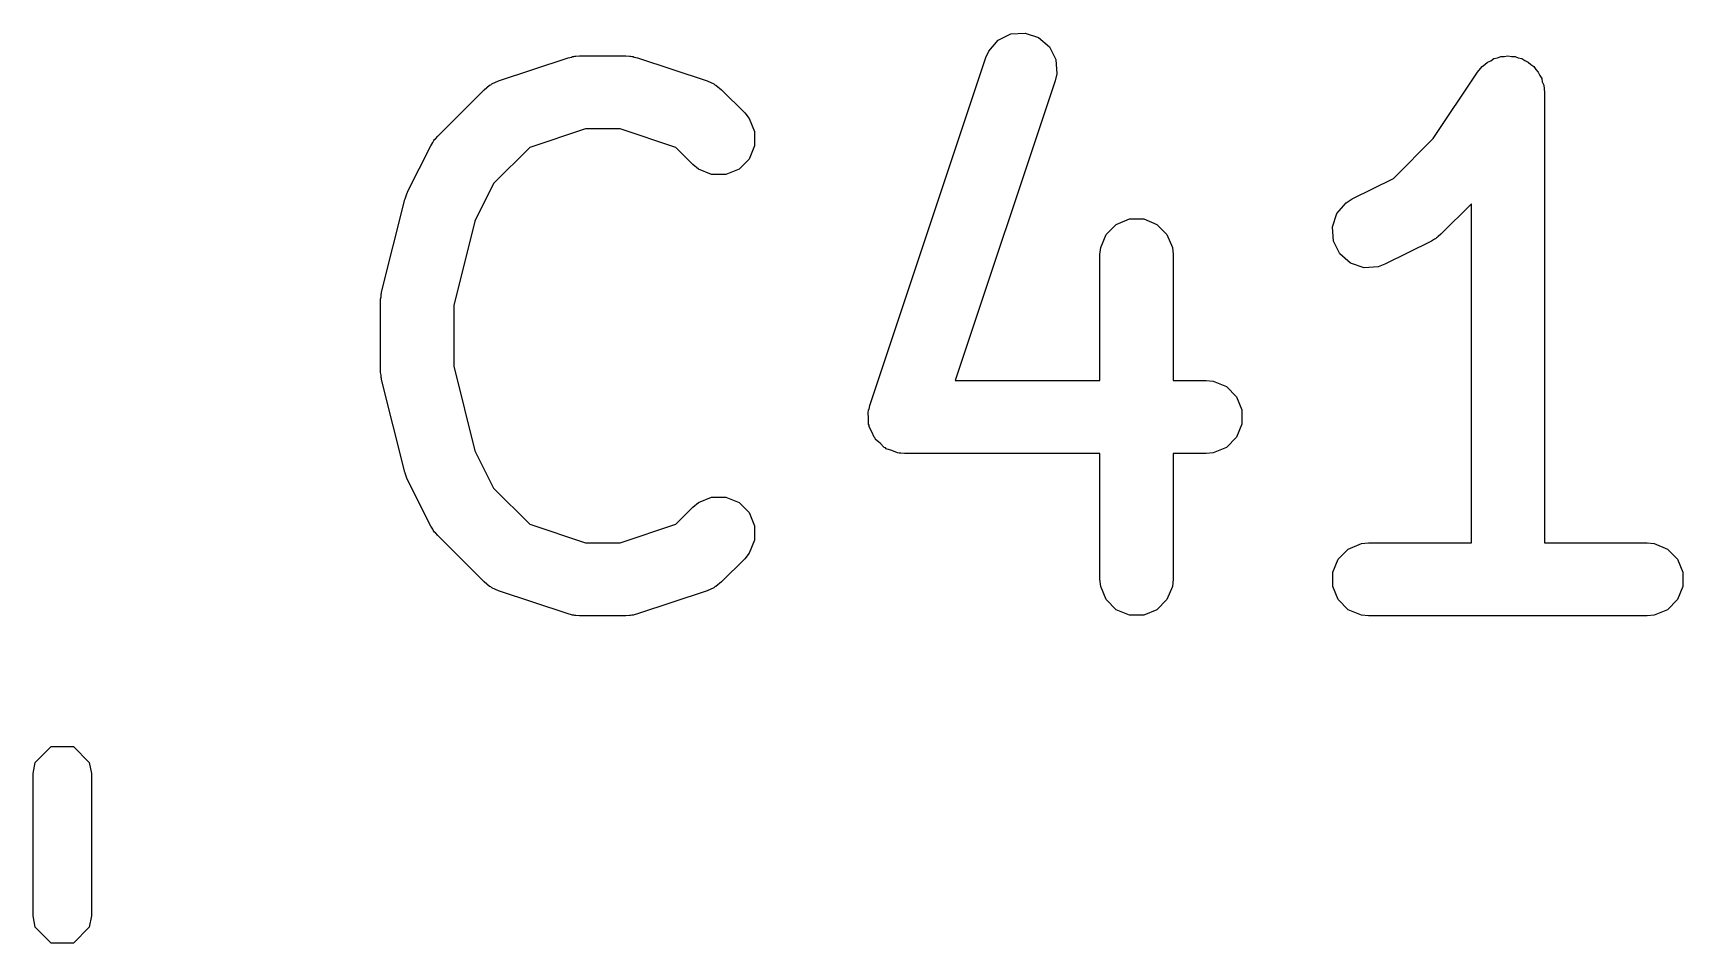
# Model space of a CAD drawing. Extents: x 1.07 to 8.07, y -3.47 to -0.77.
# Drawn here: x 4.7126 to 4.8459, y -1.4745 to -1.4009 of the extents above; entities that cross this region are included whole.
import ezdxf

# ---------------------------------------------------------------- set-up
doc = ezdxf.new("R2010")
doc.units = 0
doc.header["$MEASUREMENT"] = 0
doc.layers.add('BLACK', color=7, linetype='CONTINUOUS')

msp = doc.modelspace()

# ---------------------------------------------------------------- linework, layer by layer
at = {"layer": 'BLACK', "linetype": 'CONTINUOUS'}
for p, q in [((4.7898, -1.40236), (4.79056, -1.40149)), ((4.79056, -1.40149), (4.79159, -1.40098)), ((4.79159, -1.40098), (4.79274, -1.4009)), ((4.79274, -1.4009), (4.79383, -1.40126)), ((4.79383, -1.40126), (4.7947, -1.40202)), ((4.7947, -1.40202), (4.79522, -1.40305)), ((4.75019, -1.40478), (4.75582, -1.4029)), ((4.75582, -1.4029), (4.7561, -1.40284)), ((4.7561, -1.40284), (4.75617, -1.40281)), ((4.75617, -1.40281), (4.75628, -1.4028)), ((4.75628, -1.4028), (4.75638, -1.40277)), ((4.75638, -1.40277), (4.75646, -1.40278)), ((4.75646, -1.40278), (4.75675, -1.40275)), ((4.75675, -1.40275), (4.7605, -1.40275)), ((4.7605, -1.40275), (4.76079, -1.40278)), ((4.76079, -1.40278), (4.76087, -1.40277)), ((4.76087, -1.40277), (4.76097, -1.4028)), ((4.76097, -1.4028), (4.76107, -1.40281)), ((4.76107, -1.40281), (4.76115, -1.40284)), ((4.76115, -1.40284), (4.76143, -1.4029)), ((4.76143, -1.4029), (4.76706, -1.40478)), ((4.78019, -1.43101), (4.78957, -1.40289)), ((4.78957, -1.40289), (4.7898, -1.40236)), ((4.79522, -1.40305), (4.7953, -1.4042)), ((4.82965, -1.40362), (4.82989, -1.40345)), ((4.82989, -1.40345), (4.8301, -1.40325)), ((4.8301, -1.40325), (4.83037, -1.40314)), ((4.83037, -1.40314), (4.83061, -1.40297)), ((4.83061, -1.40297), (4.83089, -1.40292)), ((4.83089, -1.40292), (4.83116, -1.40281)), ((4.83116, -1.40281), (4.83145, -1.40281)), ((4.83145, -1.40281), (4.83174, -1.40275)), ((4.83174, -1.40275), (4.83202, -1.40281)), ((4.83202, -1.40281), (4.83232, -1.40281)), ((4.83232, -1.40281), (4.83258, -1.40292)), ((4.83258, -1.40292), (4.83287, -1.40297)), ((4.83287, -1.40297), (4.83311, -1.40313)), ((4.83311, -1.40313), (4.83338, -1.40325)), ((4.83338, -1.40325), (4.83358, -1.40345)), ((4.83358, -1.40345), (4.83383, -1.40361)), ((4.74966, -1.40501), (4.75019, -1.40478)), ((4.76706, -1.40478), (4.76759, -1.40501)), ((4.79517, -1.40476), (4.78709, -1.429)), ((4.7953, -1.4042), (4.79517, -1.40476)), ((4.8257, -1.40944), (4.82928, -1.40406)), ((4.82928, -1.40406), (4.82928, -1.40406)), ((4.82928, -1.40406), (4.82928, -1.40406)), ((4.82928, -1.40406), (4.82929, -1.40406)), ((4.82929, -1.40406), (4.82965, -1.40362)), ((4.83383, -1.40361), (4.83399, -1.40385)), ((4.83399, -1.40385), (4.83419, -1.40406)), ((4.83419, -1.40406), (4.83431, -1.40433)), ((4.83431, -1.40433), (4.83447, -1.40457)), ((4.83447, -1.40457), (4.83452, -1.40486)), ((4.74529, -1.40924), (4.74904, -1.40549)), ((4.74904, -1.40549), (4.74948, -1.40512)), ((4.74948, -1.40512), (4.74958, -1.40508)), ((4.74958, -1.40508), (4.74966, -1.40501)), ((4.76759, -1.40501), (4.76767, -1.40508)), ((4.76767, -1.40508), (4.76776, -1.40512)), ((4.76776, -1.40512), (4.76821, -1.40549)), ((4.76821, -1.40549), (4.77009, -1.40736)), ((4.83452, -1.40486), (4.83464, -1.40513)), ((4.83464, -1.40513), (4.83469, -1.4057)), ((4.83469, -1.4057), (4.83469, -1.4057)), ((4.83469, -1.4057), (4.83469, -1.4057)), ((4.83469, -1.4057), (4.83469, -1.4057)), ((4.83469, -1.4057), (4.83469, -1.44212)), ((4.77009, -1.40736), (4.77045, -1.40781)), ((4.75723, -1.40865), (4.75272, -1.41016)), ((4.76002, -1.40865), (4.75723, -1.40865)), ((4.76453, -1.41016), (4.76002, -1.40865)), ((4.77045, -1.40781), (4.77089, -1.40887)), ((4.74286, -1.41375), (4.74473, -1.41001)), ((4.74473, -1.41001), (4.74489, -1.40976)), ((4.74489, -1.40976), (4.74492, -1.40969)), ((4.74492, -1.40969), (4.74499, -1.4096)), ((4.74499, -1.4096), (4.74504, -1.40952)), ((4.74504, -1.40952), (4.7451, -1.40946)), ((4.7451, -1.40946), (4.74529, -1.40924)), ((4.75272, -1.41016), (4.7498, -1.41307)), ((4.76591, -1.41154), (4.76453, -1.41016)), ((4.77089, -1.41003), (4.77045, -1.41109)), ((4.77089, -1.40887), (4.77089, -1.41003)), ((4.82249, -1.41265), (4.8257, -1.40944)), ((4.77045, -1.41109), (4.76964, -1.41191)), ((4.76636, -1.41191), (4.76591, -1.41154)), ((4.76742, -1.41235), (4.76636, -1.41191)), ((4.76857, -1.41235), (4.76742, -1.41235)), ((4.76964, -1.41191), (4.76857, -1.41235)), ((4.81917, -1.41431), (4.82249, -1.41265)), ((4.74265, -1.4143), (4.74274, -1.41406)), ((4.74274, -1.41406), (4.74283, -1.41381)), ((4.74283, -1.41381), (4.74284, -1.4138)), ((4.74284, -1.4138), (4.74286, -1.41375)), ((4.7498, -1.41307), (4.74829, -1.41611)), ((4.74076, -1.42186), (4.74264, -1.41436)), ((4.74264, -1.41436), (4.74265, -1.41432)), ((4.74265, -1.41432), (4.74265, -1.4143)), ((4.81756, -1.41658), (4.81793, -1.41549)), ((4.81793, -1.41549), (4.81868, -1.41462)), ((4.81868, -1.41462), (4.81917, -1.41431)), ((4.82879, -1.4147), (4.82633, -1.41716)), ((4.82879, -1.44212), (4.82879, -1.4147)), ((4.74829, -1.41611), (4.74658, -1.42294)), ((4.79929, -1.41718), (4.8001, -1.41637)), ((4.8001, -1.41637), (4.80117, -1.41593)), ((4.80117, -1.41593), (4.80232, -1.41593)), ((4.80232, -1.41593), (4.80338, -1.41637)), ((4.80338, -1.41637), (4.8042, -1.41718)), ((4.81764, -1.41773), (4.81756, -1.41658)), ((4.79885, -1.41825), (4.79929, -1.41718)), ((4.8042, -1.41718), (4.80464, -1.41825)), ((4.81816, -1.41876), (4.81764, -1.41773)), ((4.82556, -1.41772), (4.82181, -1.41959)), ((4.82581, -1.41756), (4.82556, -1.41772)), ((4.82588, -1.41753), (4.82581, -1.41756)), ((4.82596, -1.41746), (4.82588, -1.41753)), ((4.82605, -1.41741), (4.82596, -1.41746)), ((4.8261, -1.41735), (4.82605, -1.41741)), ((4.82633, -1.41716), (4.8261, -1.41735)), ((4.79879, -1.41882), (4.79885, -1.41825)), ((4.79879, -1.429), (4.79879, -1.41882)), ((4.80464, -1.41825), (4.8047, -1.41882)), ((4.8047, -1.41882), (4.8047, -1.429)), ((4.81903, -1.41952), (4.81816, -1.41876)), ((4.82012, -1.41988), (4.81903, -1.41952)), ((4.82127, -1.4198), (4.82012, -1.41988)), ((4.82181, -1.41959), (4.82127, -1.4198)), ((4.74071, -1.42222), (4.74073, -1.422)), ((4.74073, -1.422), (4.74075, -1.42196)), ((4.74075, -1.42196), (4.74076, -1.42186)), ((4.74067, -1.42257), (4.74068, -1.42247)), ((4.74067, -1.4282), (4.74067, -1.42257)), ((4.74068, -1.42243), (4.74071, -1.42222)), ((4.74068, -1.42247), (4.74068, -1.42243)), ((4.74658, -1.42294), (4.74658, -1.42784)), ((4.74068, -1.4283), (4.74067, -1.4282)), ((4.74068, -1.42834), (4.74068, -1.4283)), ((4.74071, -1.42856), (4.74068, -1.42834)), ((4.74073, -1.42877), (4.74071, -1.42856)), ((4.74075, -1.42881), (4.74073, -1.42877)), ((4.74076, -1.42891), (4.74075, -1.42881)), ((4.74658, -1.42784), (4.74829, -1.43467)), ((4.74264, -1.43641), (4.74076, -1.42891)), ((4.78709, -1.429), (4.79879, -1.429)), ((4.8047, -1.429), (4.80737, -1.429)), ((4.80737, -1.429), (4.80794, -1.42905)), ((4.80794, -1.42905), (4.80901, -1.42949)), ((4.80901, -1.42949), (4.80982, -1.43031)), ((4.78007, -1.43158), (4.7801, -1.43143)), ((4.7801, -1.43137), (4.78013, -1.4313)), ((4.7801, -1.43143), (4.7801, -1.43137)), ((4.78013, -1.4313), (4.78019, -1.43101)), ((4.80982, -1.43031), (4.81026, -1.43137)), ((4.81026, -1.43137), (4.81026, -1.43252)), ((4.7801, -1.43205), (4.78007, -1.43158)), ((4.7801, -1.43252), (4.7801, -1.43205)), ((4.78014, -1.43262), (4.7801, -1.43252)), ((4.78015, -1.43273), (4.78014, -1.43262)), ((4.78036, -1.43315), (4.78015, -1.43273)), ((4.81026, -1.43252), (4.80982, -1.43359)), ((4.78054, -1.43359), (4.78036, -1.43315)), ((4.78062, -1.43366), (4.78054, -1.43359)), ((4.78066, -1.43376), (4.78062, -1.43366)), ((4.78102, -1.43407), (4.78066, -1.43376)), ((4.78136, -1.4344), (4.78102, -1.43407)), ((4.80982, -1.43359), (4.80901, -1.4344)), ((4.74829, -1.43467), (4.7498, -1.4377)), ((4.78145, -1.43444), (4.78136, -1.4344)), ((4.78153, -1.43451), (4.78145, -1.43444)), ((4.78198, -1.43466), (4.78153, -1.43451)), ((4.78242, -1.43484), (4.78198, -1.43466)), ((4.78257, -1.43486), (4.78242, -1.43484)), ((4.78263, -1.43488), (4.78257, -1.43486)), ((4.7827, -1.43487), (4.78263, -1.43488)), ((4.783, -1.4349), (4.7827, -1.43487)), ((4.79879, -1.4349), (4.783, -1.4349)), ((4.79879, -1.44507), (4.79879, -1.4349)), ((4.80737, -1.4349), (4.8047, -1.4349)), ((4.8047, -1.4349), (4.8047, -1.44507)), ((4.80794, -1.43484), (4.80737, -1.4349)), ((4.80901, -1.4344), (4.80794, -1.43484)), ((4.74265, -1.43646), (4.74264, -1.43641)), ((4.74265, -1.43648), (4.74265, -1.43646)), ((4.74274, -1.43672), (4.74265, -1.43648)), ((4.74283, -1.43696), (4.74274, -1.43672)), ((4.74284, -1.43698), (4.74283, -1.43696)), ((4.74286, -1.43702), (4.74284, -1.43698)), ((4.74473, -1.44077), (4.74286, -1.43702)), ((4.7498, -1.4377), (4.75272, -1.44062)), ((4.76453, -1.44062), (4.76591, -1.43923)), ((4.76591, -1.43923), (4.76636, -1.43887)), ((4.76636, -1.43887), (4.76742, -1.43843)), ((4.76742, -1.43843), (4.76857, -1.43843)), ((4.76857, -1.43843), (4.76964, -1.43887)), ((4.76964, -1.43887), (4.77045, -1.43968)), ((4.74489, -1.44102), (4.74473, -1.44077)), ((4.75272, -1.44062), (4.75723, -1.44212)), ((4.76002, -1.44212), (4.76453, -1.44062)), ((4.77045, -1.43968), (4.77089, -1.44075)), ((4.77089, -1.44075), (4.77089, -1.4419)), ((4.74492, -1.44109), (4.74489, -1.44102)), ((4.74499, -1.44117), (4.74492, -1.44109)), ((4.74504, -1.44126), (4.74499, -1.44117)), ((4.7451, -1.44131), (4.74504, -1.44126)), ((4.74529, -1.44154), (4.7451, -1.44131)), ((4.74904, -1.44528), (4.74529, -1.44154)), ((4.75723, -1.44212), (4.76002, -1.44212)), ((4.77089, -1.4419), (4.77045, -1.44296)), ((4.81992, -1.44218), (4.82049, -1.44212)), ((4.82049, -1.44212), (4.82879, -1.44212)), ((4.83469, -1.44212), (4.84299, -1.44212)), ((4.84299, -1.44212), (4.84356, -1.44218)), ((4.77009, -1.44341), (4.76821, -1.44528)), ((4.77045, -1.44296), (4.77009, -1.44341)), ((4.8176, -1.4445), (4.81804, -1.44343)), ((4.81804, -1.44343), (4.81885, -1.44262)), ((4.81885, -1.44262), (4.81992, -1.44218)), ((4.84356, -1.44218), (4.84463, -1.44262)), ((4.84463, -1.44262), (4.84544, -1.44343)), ((4.84544, -1.44343), (4.84588, -1.4445)), ((4.8176, -1.44565), (4.8176, -1.4445)), ((4.84588, -1.4445), (4.84588, -1.44565)), ((4.74948, -1.44565), (4.74904, -1.44528)), ((4.74958, -1.44569), (4.74948, -1.44565)), ((4.74966, -1.44576), (4.74958, -1.44569)), ((4.75019, -1.446), (4.74966, -1.44576)), ((4.75582, -1.44787), (4.75019, -1.446)), ((4.76706, -1.446), (4.76143, -1.44787)), ((4.76759, -1.44576), (4.76706, -1.446)), ((4.76767, -1.44569), (4.76759, -1.44576)), ((4.76776, -1.44565), (4.76767, -1.44569)), ((4.76821, -1.44528), (4.76776, -1.44565)), ((4.79885, -1.44565), (4.79879, -1.44507)), ((4.79929, -1.44671), (4.79885, -1.44565)), ((4.80464, -1.44565), (4.8042, -1.44671)), ((4.8047, -1.44507), (4.80464, -1.44565)), ((4.81804, -1.44671), (4.8176, -1.44565)), ((4.84588, -1.44565), (4.84544, -1.44671)), ((4.8001, -1.44753), (4.79929, -1.44671)), ((4.8042, -1.44671), (4.80338, -1.44753)), ((4.81885, -1.44753), (4.81804, -1.44671)), ((4.84544, -1.44671), (4.84463, -1.44753)), ((4.7561, -1.44794), (4.75582, -1.44787)), ((4.75617, -1.44797), (4.7561, -1.44794)), ((4.75628, -1.44798), (4.75617, -1.44797)), ((4.75638, -1.448), (4.75628, -1.44798)), ((4.75646, -1.448), (4.75638, -1.448)), ((4.75675, -1.44802), (4.75646, -1.448)), ((4.7605, -1.44802), (4.75675, -1.44802)), ((4.76079, -1.448), (4.7605, -1.44802)), ((4.76087, -1.448), (4.76079, -1.448)), ((4.76097, -1.44798), (4.76087, -1.448)), ((4.76107, -1.44797), (4.76097, -1.44798)), ((4.76115, -1.44794), (4.76107, -1.44797)), ((4.76143, -1.44787), (4.76115, -1.44794)), ((4.80117, -1.44797), (4.8001, -1.44753)), ((4.80232, -1.44797), (4.80117, -1.44797)), ((4.80338, -1.44753), (4.80232, -1.44797)), ((4.81992, -1.44797), (4.81885, -1.44753)), ((4.82049, -1.44802), (4.81992, -1.44797)), ((4.84299, -1.44802), (4.82049, -1.44802)), ((4.84356, -1.44797), (4.84299, -1.44802)), ((4.84463, -1.44753), (4.84356, -1.44797)), ((4.71278, -1.45987), (4.71406, -1.45859)), ((4.71406, -1.45859), (4.71586, -1.45859)), ((4.71586, -1.45859), (4.71714, -1.45987)), ((4.7126, -1.46078), (4.71278, -1.45987)), ((4.7126, -1.47229), (4.7126, -1.46078)), ((4.71714, -1.45987), (4.71732, -1.46078)), ((4.71732, -1.46078), (4.71732, -1.47229)), ((4.71278, -1.4732), (4.7126, -1.47229)), ((4.71732, -1.47229), (4.71714, -1.4732)), ((4.71406, -1.47448), (4.71278, -1.4732)), ((4.71714, -1.4732), (4.71586, -1.47448)), ((4.71586, -1.47448), (4.71406, -1.47448))]:
    msp.add_line(p, q, dxfattribs=at)

doc.saveas('drawing.dxf')
